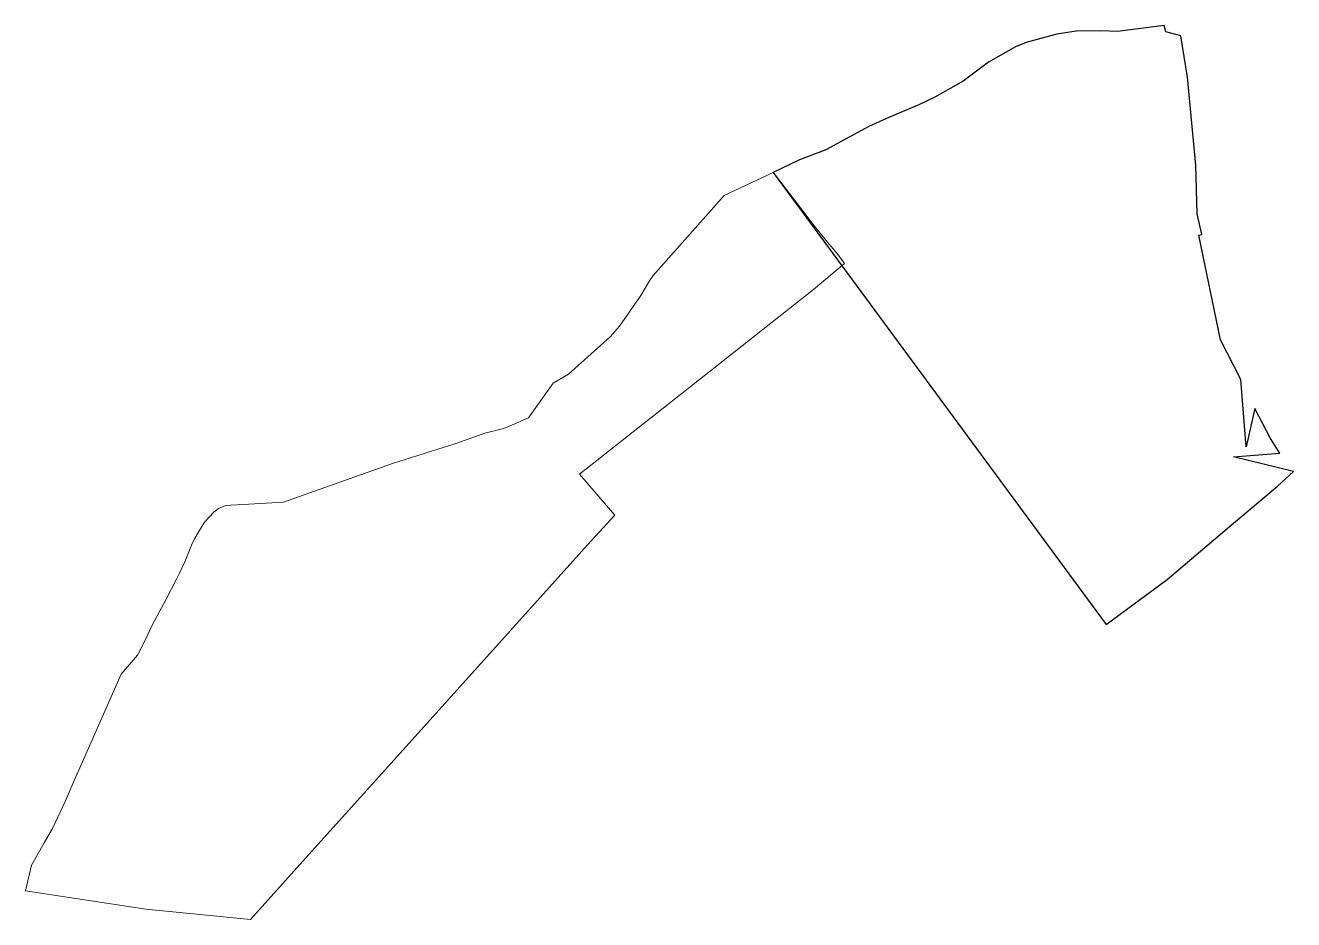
# Model space of a CAD drawing. Header units: millimetres. Extents: x 610738 to 611702, y 1316814 to 1317493.
import ezdxf

# ---------------------------------------------------------------- set-up
doc = ezdxf.new("R2010")
doc.units = ezdxf.units.MM
doc.layers.add('EST. .20', color=3, linetype='Continuous', lineweight=20)

msp = doc.modelspace()

# ---------------------------------------------------------------- linework, layer by layer
at = {"color": 2}
msp.add_lwpolyline([(611559.3, 1317038.02), (611605.67, 1317072.34), (611624.42, 1317088.34), (611652.67, 1317112.25), (611679.87, 1317135.16), (611689.4, 1317143.23), (611695.3, 1317148.63), (611701.7, 1317154.43), (611656.11, 1317165.54), (611691.14, 1317168.2), (611684.24, 1317179.37), (611672.31, 1317202.36), (611665.56, 1317173.07), (611661.55, 1317224.32), (611646.23, 1317254.44), (611629.79, 1317334.08), (611632.03, 1317334.4), (611628.43, 1317350.19), (611627.31, 1317387.25), (611621.17, 1317454.12), (611615.9, 1317485.46), (611604.52, 1317488.55), (611603.35, 1317493.46), (611567.75, 1317488.76), (611555.16, 1317489.36), (611536.5, 1317489.14), (611521.88, 1317486.79), (611498.44, 1317480.54), (611490.42, 1317477.1), (611469.83, 1317465.37), (611450.66, 1317451.01), (611429.21, 1317438.94), (611416.96, 1317433.02), (611394.63, 1317423.71), (611379.02, 1317416.48), (611346.23, 1317398.86), (611326.25, 1317391.18), (611306.3, 1317381.7)], close=True, dxfattribs=at)
at = {"layer": 'EST. .20', "color": 7, "linetype": 'Continuous', "flags": 128}
msp.add_lwpolyline([(610909.12, 1316813.78), (610829.73, 1316821.79), (610738.1, 1316835.68), (610742.88, 1316855.28), (610752.43, 1316872.21), (610758.66, 1316882.96), (610768.37, 1316903.63), (610773.67, 1316915.98), (610810.89, 1317000.46), (610823.27, 1317014.85), (610829.64, 1317027.29), (610834.36, 1317037.64), (610845.14, 1317057.28), (610852.94, 1317072.59), (610854.89, 1317076.48), (610859.32, 1317085.69), (610864.22, 1317098.3), (610866.87, 1317103.65), (610874.31, 1317115.98), (610881.41, 1317123.6), (610884.72, 1317126.34), (610890.25, 1317128.49), (610890.25, 1317128.49), (610934.29, 1317131.09), (611016.92, 1317160.56), (611065.11, 1317175.65), (611087.28, 1317183.5), (611099.72, 1317186.58), (611104.28, 1317187.96), (611120.37, 1317195.1), (611139.22, 1317221.48), (611150.66, 1317228.44), (611182.44, 1317256.66), (611189.47, 1317264.86), (611205.63, 1317288.16), (611212.31, 1317299.34), (611214.97, 1317303.36), (611269, 1317364.2), (611306.23, 1317381.64), (611308.88, 1317378.6), (611337.79, 1317340.92), (611347.66, 1317328.59), (611354.54, 1317320.22), (611360.43, 1317312.52), (611336.97, 1317292.82), (611258.62, 1317230.95), (611209.49, 1317192.06), (611159.19, 1317152.35), (611186.02, 1317121.23), (611165.21, 1317098.61), (611142.91, 1317073.92), (611034.28, 1316952.85), (610951.18, 1316860.7), (610909.12, 1316813.78)], dxfattribs=at)

doc.saveas('drawing.dxf')
